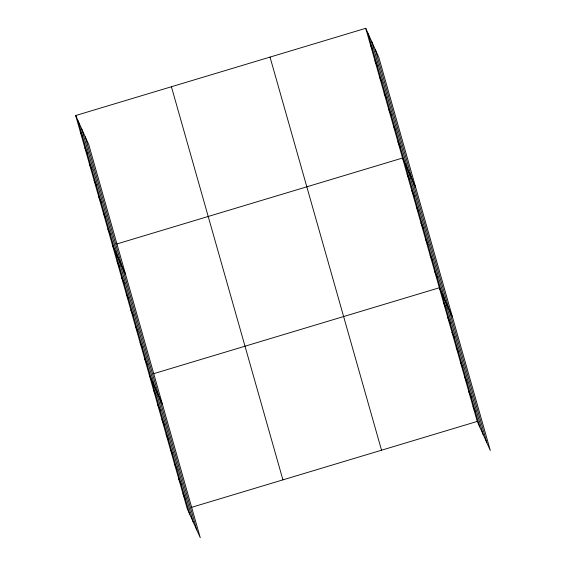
<?xml version="1.0" encoding="UTF-8"?>
<svg xmlns="http://www.w3.org/2000/svg" width="566" height="566" viewBox="0 0 566 566"><rect width="100%" height="100%" fill="white"/><g stroke="black" fill="none" stroke-linecap="round" stroke-linejoin="round"><path stroke-width="0.85" d="M75.695 115.535L88.749 144.578L200.258 537.7L187.205 508.657L75.695 115.535L365.742 28.3L378.796 57.343L490.305 450.465L477.251 421.422L365.742 28.3M116.688 244.003L402.539 158.027L415.593 187.077M153.492 373.73L439.336 287.761L452.39 316.804M191.4 507.391L477.251 421.422M370.341 44.516L372.796 49.971M374.94 60.732L377.395 66.187M379.538 76.948L381.993 82.403M384.144 93.164L386.592 98.618M388.743 109.379L391.191 114.834M393.342 125.595L395.797 131.057M397.94 141.811L400.395 147.273M407.138 174.25L409.593 179.705M411.744 190.466L414.192 195.921M416.343 206.682L418.79 212.137M420.941 222.898L423.389 228.353M425.54 239.114L427.995 244.569M430.139 255.33L432.594 260.785M434.738 271.546L437.193 277M443.553 302.612L446.001 308.067M447.763 317.462L450.218 322.917M451.979 332.313L454.427 337.768M456.189 347.163L458.644 352.625M460.399 362.021L462.854 367.476M464.615 376.871L467.063 382.326M468.825 391.722L471.28 397.176M473.042 406.572L475.49 412.027M80.294 131.751L82.749 137.205M84.893 147.967L87.348 153.421M89.492 164.182L91.947 169.637M94.09 180.398L96.545 185.853M98.696 196.614L101.144 202.069M103.295 212.83L105.743 218.285M107.894 229.046L110.342 234.501M112.493 245.262L125.546 274.305M117.091 261.478L119.546 266.933M121.69 277.694L124.145 283.149M126.289 293.91L128.744 299.372M130.895 310.126L133.343 315.587M135.493 326.341L137.941 331.803M140.092 342.564L142.54 348.019M144.691 358.78L147.146 364.235M149.29 374.996L162.343 404.039M153.506 389.847L155.954 395.301M157.716 404.697L160.171 410.152M161.926 419.548L164.381 425.002M166.142 434.398L168.59 439.853M170.352 449.248L172.807 454.703M174.569 464.099L177.017 469.561M178.778 478.956L181.233 484.411M182.995 493.807L185.443 499.262M375.3 49.56L486.81 442.683M371.692 41.537L483.201 434.66M368.197 33.755L479.706 426.877M270.024 57.088L381.534 450.211M171.413 86.747L282.922 479.869M85.247 136.795L196.756 529.918M81.646 128.772L193.155 521.894M78.143 120.99L189.66 514.112"/></g></svg>
